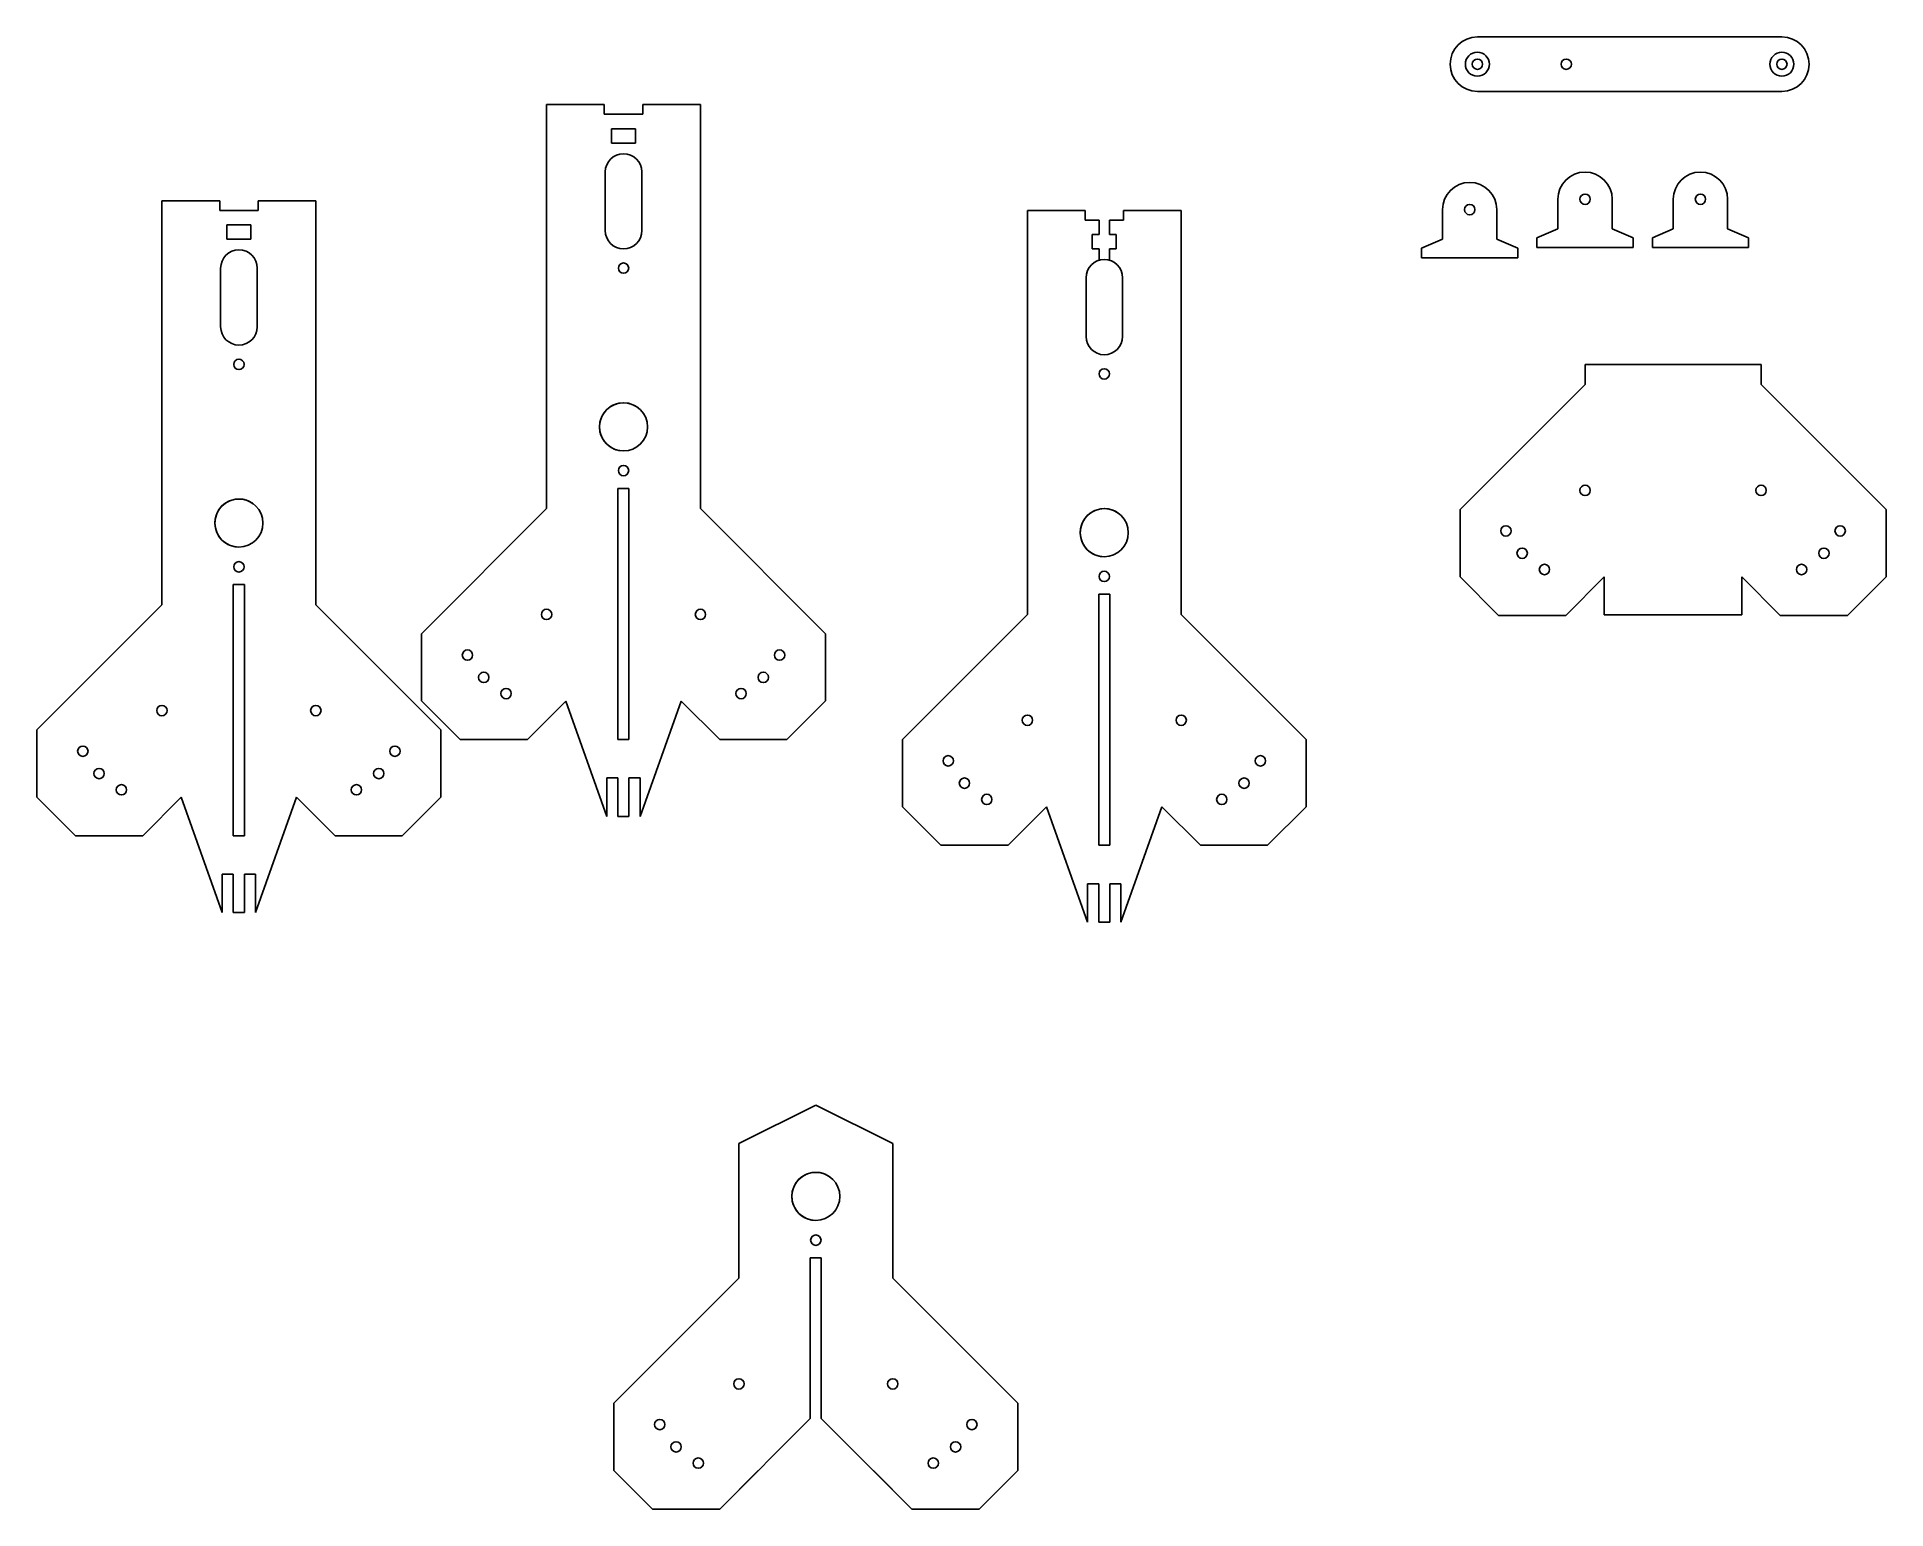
# Model space of a CAD drawing. Header units: inches. Extents: x 28.9 to 48.1, y 12.1 to 27.4.
import ezdxf

# ---------------------------------------------------------------- set-up
doc = ezdxf.new("R2010")
doc.units = ezdxf.units.IN
doc.header["$MEASUREMENT"] = 0
doc.layers.get('0').update_dxf_attribs({"lineweight": 25, "true_color": 0xffffff})

msp = doc.modelspace()

# ---------------------------------------------------------------- linework, layer by layer
for p, q in [((47.047, 27.403), (43.88, 27.403)), ((47.047, 26.836), (43.88, 26.836)), ((34.2, 22.5), (34.2, 26.7)), ((34.2, 26.7), (34.8, 26.7)), ((34.8, 26.7), (34.8, 26.6)), ((34.8, 26.6), (35.2, 26.6)), ((35.2, 26.6), (35.2, 26.7)), ((35.8, 26.7), (35.2, 26.7)), ((35.2, 26.7), (35.2, 26.7)), ((35.8, 22.5), (35.8, 26.7)), ((30.2, 21.5), (30.2, 25.7)), ((30.2, 25.7), (30.8, 25.7)), ((30.8, 25.7), (30.8, 25.6)), ((30.8, 25.6), (31.2, 25.6)), ((31.2, 25.6), (31.2, 25.7)), ((31.8, 25.7), (31.2, 25.7)), ((31.2, 25.7), (31.2, 25.7)), ((31.8, 21.5), (31.8, 25.7)), ((39.2, 21.4), (39.2, 25.6)), ((39.2, 25.6), (39.8, 25.6)), ((39.8, 25.6), (39.8, 25.5)), ((40.2, 25.5), (40.2, 25.6)), ((40.8, 25.6), (40.2, 25.6)), ((40.2, 25.6), (40.2, 25.6)), ((40.8, 21.4), (40.8, 25.6)), ((39.8, 25.5), (39.946, 25.5)), ((39.946, 25.35), (39.946, 25.5)), ((40.054, 25.35), (40.054, 25.5)), ((40.054, 25.5), (40.2, 25.5)), ((39.875, 25.2), (39.875, 25.35)), ((39.946, 25.35), (39.875, 25.35)), ((39.946, 25.2), (39.875, 25.2)), ((39.946, 25.2), (39.946, 25.082)), ((40.054, 25.35), (40.125, 25.35)), ((40.054, 25.2), (40.125, 25.2)), ((40.054, 25.2), (40.054, 25.082)), ((40.125, 25.2), (40.125, 25.35)), ((39.81, 24.29), (39.81, 24.9)), ((40.19, 24.29), (40.19, 24.9)), ((45, 23.79), (45, 24)), ((45, 24), (46.83, 24)), ((46.83, 23.79), (46.83, 24)), ((45, 23.79), (43.7, 22.49)), ((46.83, 23.79), (48.13, 22.49)), ((32.9, 21.2), (34.2, 22.5)), ((37.1, 21.2), (35.8, 22.5)), ((43.7, 21.791), (43.7, 22.49)), ((48.13, 21.791), (48.13, 22.49)), ((44.101, 21.39), (43.7, 21.791)), ((45.2, 21.79), (44.8, 21.39)), ((45.2, 21.79), (45.2, 21.395)), ((46.63, 21.79), (47.03, 21.39)), ((46.63, 21.79), (46.63, 21.395)), ((47.729, 21.39), (48.13, 21.791)), ((28.9, 20.2), (30.2, 21.5)), ((33.1, 20.2), (31.8, 21.5)), ((37.9, 20.1), (39.2, 21.4)), ((42.1, 20.1), (40.8, 21.4)), ((44.8, 21.39), (44.101, 21.39)), ((46.63, 21.395), (45.2, 21.395)), ((47.03, 21.39), (47.729, 21.39)), ((32.9, 20.501), (32.9, 21.2)), ((37.1, 20.501), (37.1, 21.2)), ((33.301, 20.1), (32.9, 20.501)), ((34.4, 20.5), (34, 20.1)), ((34.827, 19.3), (34.4, 20.5)), ((35.172, 19.3), (35.6, 20.5)), ((35.6, 20.5), (36, 20.1)), ((36.699, 20.1), (37.1, 20.501)), ((28.9, 19.501), (28.9, 20.2)), ((33.1, 19.501), (33.1, 20.2)), ((34, 20.1), (33.301, 20.1)), ((36, 20.1), (36.699, 20.1)), ((37.9, 19.401), (37.9, 20.1)), ((42.1, 19.401), (42.1, 20.1)), ((34.942, 19.7), (34.827, 19.7)), ((34.827, 19.7), (34.827, 19.3)), ((34.942, 19.3), (34.942, 19.7)), ((35.057, 19.7), (35.172, 19.7)), ((35.057, 19.7), (35.057, 19.3)), ((35.172, 19.3), (35.172, 19.7)), ((29.301, 19.1), (28.9, 19.501)), ((30.4, 19.5), (30, 19.1)), ((30.827, 18.3), (30.4, 19.5)), ((31.172, 18.3), (31.6, 19.5)), ((31.6, 19.5), (32, 19.1)), ((32.699, 19.1), (33.1, 19.501)), ((35.057, 19.3), (34.942, 19.3)), ((38.301, 19), (37.9, 19.401)), ((39.4, 19.4), (39, 19)), ((39.827, 18.2), (39.4, 19.4)), ((40.172, 18.2), (40.6, 19.4)), ((40.6, 19.4), (41, 19)), ((41.699, 19), (42.1, 19.401)), ((30, 19.1), (29.301, 19.1)), ((32, 19.1), (32.699, 19.1)), ((39, 19), (38.301, 19)), ((41, 19), (41.699, 19)), ((30.942, 18.7), (30.827, 18.7)), ((30.827, 18.7), (30.827, 18.3)), ((30.942, 18.3), (30.942, 18.7)), ((31.057, 18.7), (31.172, 18.7)), ((31.057, 18.7), (31.057, 18.3)), ((31.172, 18.3), (31.172, 18.7)), ((39.942, 18.6), (39.827, 18.6)), ((39.827, 18.6), (39.827, 18.2)), ((39.942, 18.2), (39.942, 18.6)), ((40.057, 18.6), (40.172, 18.6)), ((40.057, 18.6), (40.057, 18.2)), ((40.172, 18.2), (40.172, 18.6)), ((31.057, 18.3), (30.942, 18.3)), ((40.057, 18.2), (39.942, 18.2)), ((37, 16.3), (36.2, 15.9)), ((37.8, 15.9), (37, 16.3)), ((36.2, 14.5), (36.2, 15.9)), ((37.8, 14.5), (37.8, 15.9)), ((36.942, 14.71), (36.942, 13.042)), ((36.942, 14.71), (37.057, 14.71)), ((37.057, 13.042), (37.057, 14.71)), ((34.9, 13.2), (36.2, 14.5)), ((39.1, 13.2), (37.8, 14.5)), ((34.9, 12.501), (34.9, 13.2)), ((39.1, 12.501), (39.1, 13.2)), ((36.942, 13.042), (36, 12.1)), ((38, 12.1), (37.057, 13.042)), ((35.301, 12.1), (34.9, 12.501)), ((36.4, 12.5), (36, 12.1)), ((37.6, 12.5), (38, 12.1)), ((38.699, 12.1), (39.1, 12.501)), ((36, 12.1), (35.301, 12.1)), ((38, 12.1), (38.699, 12.1))]:
    msp.add_line(p, q)
at = {"color": 3, "true_color": 0x00ff00}
for p, q in [((34.875, 26.3), (34.875, 26.45)), ((34.875, 26.45), (35.125, 26.45)), ((35.125, 26.3), (35.125, 26.45)), ((34.875, 26.3), (35.125, 26.3)), ((34.81, 25.39), (34.81, 26)), ((35.19, 25.39), (35.19, 26)), ((30.875, 25.3), (30.875, 25.45)), ((30.875, 25.45), (31.125, 25.45)), ((31.125, 25.3), (31.125, 25.45)), ((30.875, 25.3), (31.125, 25.3)), ((30.81, 24.39), (30.81, 25)), ((31.19, 24.39), (31.19, 25)), ((34.942, 22.71), (34.942, 20.1)), ((34.942, 22.71), (35.057, 22.71)), ((35.057, 22.71), (35.057, 20.1)), ((30.942, 21.71), (30.942, 19.1)), ((30.942, 21.71), (31.057, 21.71)), ((31.057, 21.71), (31.057, 19.1)), ((39.942, 21.61), (39.942, 19)), ((39.942, 21.61), (40.057, 21.61)), ((40.057, 21.61), (40.057, 19)), ((34.942, 20.1), (35.057, 20.1)), ((30.942, 19.1), (31.057, 19.1)), ((39.942, 19), (40.057, 19))]:
    msp.add_line(p, q, dxfattribs=at)
at = {"color": 1, "true_color": 0xff0000}
for p, q in [((43.517, 25.3), (43.517, 25.608)), ((44.083, 25.3), (44.083, 25.608)), ((44.717, 25.408), (44.717, 25.716)), ((45.283, 25.408), (45.283, 25.716)), ((45.916, 25.408), (45.916, 25.716)), ((46.483, 25.408), (46.483, 25.716)), ((44.717, 25.408), (44.5, 25.316)), ((45.5, 25.316), (45.283, 25.408)), ((45.916, 25.408), (45.7, 25.316)), ((46.7, 25.316), (46.483, 25.408)), ((43.517, 25.3), (43.3, 25.208)), ((43.3, 25.208), (43.3, 25.108)), ((44.3, 25.208), (44.083, 25.3)), ((44.3, 25.108), (44.3, 25.208)), ((44.5, 25.316), (44.5, 25.216)), ((44.5, 25.216), (45.5, 25.216)), ((45.5, 25.216), (45.5, 25.316)), ((45.7, 25.316), (45.7, 25.216)), ((45.7, 25.216), (46.7, 25.216)), ((46.7, 25.216), (46.7, 25.316)), ((43.3, 25.108), (44.3, 25.108))]:
    msp.add_line(p, q, dxfattribs=at)
at = {"color": 3, "true_color": 0x00ff00}
for centre, radius in [((43.88, 27.12), 0.125), ((43.88, 27.12), 0.0539), ((44.805, 27.12), 0.0539), ((47.047, 27.12), 0.125), ((47.047, 27.12), 0.0539), ((45, 25.716), 0.0539), ((46.2, 25.716), 0.0539), ((43.8, 25.608), 0.0539), ((35, 25), 0.0539), ((31, 24), 0.0539), ((40, 23.9), 0.0539), ((35, 23.35), 0.25), ((35, 22.895), 0.0539), ((45, 22.69), 0.0539), ((46.83, 22.69), 0.0539), ((31, 22.35), 0.25), ((40, 22.25), 0.25), ((44.177, 22.268), 0.0539), ((47.653, 22.268), 0.0539), ((31, 21.895), 0.0539), ((44.346, 22.036), 0.0539), ((47.484, 22.036), 0.0539), ((40, 21.795), 0.0539), ((44.578, 21.867), 0.0539), ((47.252, 21.867), 0.0539), ((34.2, 21.4), 0.0539), ((35.8, 21.4), 0.0539), ((33.377, 20.978), 0.0539), ((36.623, 20.978), 0.0539), ((33.546, 20.746), 0.0539), ((36.454, 20.746), 0.0539), ((33.778, 20.577), 0.0539), ((36.222, 20.577), 0.0539), ((30.2, 20.4), 0.0539), ((31.8, 20.4), 0.0539), ((39.2, 20.3), 0.0539), ((40.8, 20.3), 0.0539), ((29.377, 19.978), 0.0539), ((32.623, 19.978), 0.0539), ((38.377, 19.878), 0.0539), ((41.623, 19.878), 0.0539), ((29.546, 19.746), 0.0539), ((29.778, 19.577), 0.0539), ((32.222, 19.577), 0.0539), ((32.454, 19.746), 0.0539), ((38.546, 19.646), 0.0539), ((41.454, 19.646), 0.0539), ((38.778, 19.477), 0.0539), ((41.222, 19.477), 0.0539), ((37, 15.35), 0.25), ((37, 14.895), 0.0539), ((36.2, 13.4), 0.0539), ((37.8, 13.4), 0.0539), ((35.377, 12.978), 0.0539), ((38.623, 12.978), 0.0539), ((35.546, 12.746), 0.0539), ((38.454, 12.746), 0.0539), ((35.778, 12.577), 0.0539), ((38.222, 12.577), 0.0539)]:
    msp.add_circle(centre, radius, dxfattribs=at)
for centre, start, end in [((43.88, 27.12), 90, 270), ((47.047, 27.12), 270, 90)]:
    msp.add_arc(centre, 0.283, start, end)
for centre, start, end in [((35, 26), 0, 180), ((35, 25.39), 180, 0), ((31, 25), 0, 180), ((31, 24.39), 180, 0)]:
    msp.add_arc(centre, 0.19, start, end, dxfattribs=at)
at = {"color": 1, "true_color": 0xff0000}
for centre in [(45, 25.716), (46.2, 25.716), (43.8, 25.608)]:
    msp.add_arc(centre, 0.283, 0, 180, dxfattribs=at)
at = {"color": 7, "true_color": 0x000000}
for centre, radius, start, end in [((40, 24.9), 0.19, 0, 180), ((40, 24.29), 0.19, 180, 0), ((35, 23.35), 0.25, 53.3958, 270), ((31, 22.35), 0.25, 53.3958, 270), ((40, 22.25), 0.25, 53.3958, 270), ((37, 15.35), 0.25, 53.3958, 270)]:
    msp.add_arc(centre, radius, start, end, dxfattribs=at)

doc.saveas('drawing.dxf')
